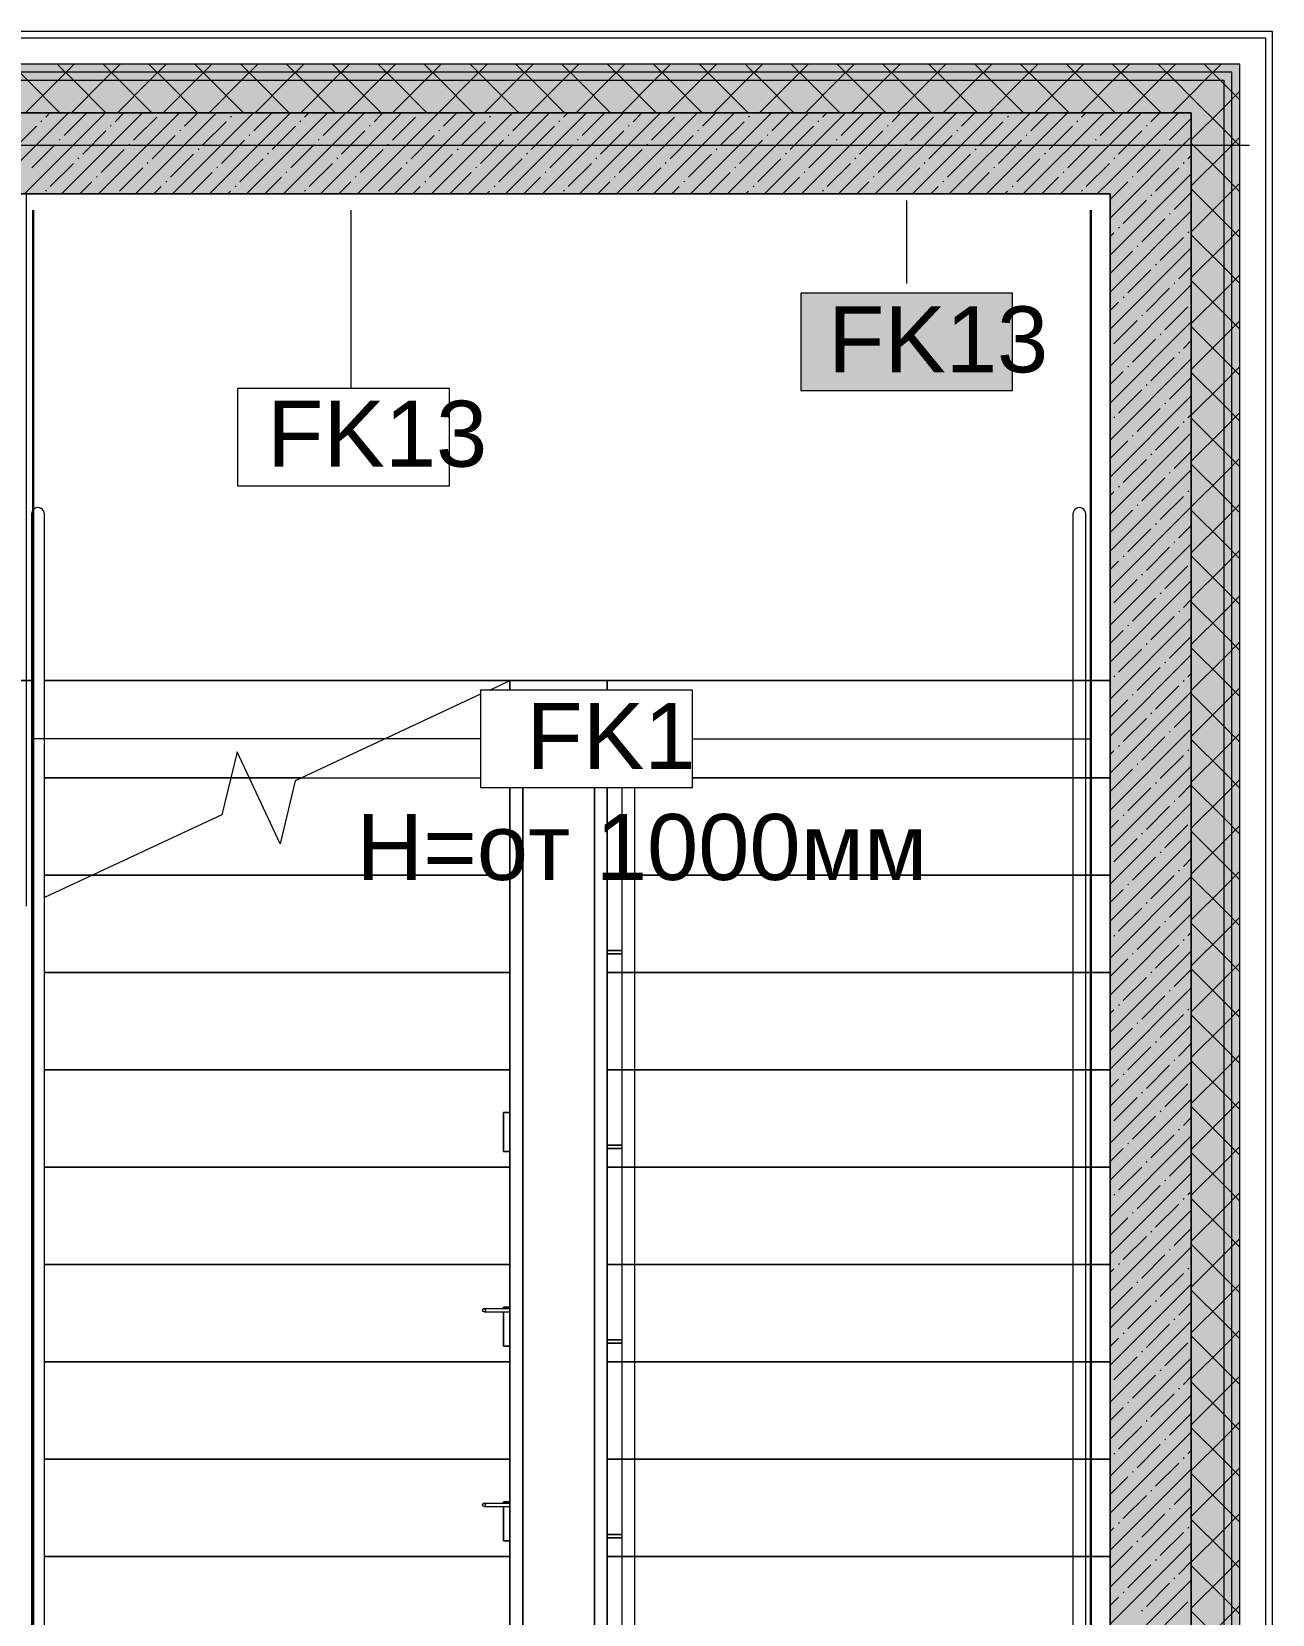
# Model space of a CAD drawing. Header units: millimetres. Extents: x -3817 to 677485, y -22715 to 103890.
# Drawn here: x 416764 to 420589, y 24391 to 29269 of the extents above; entities that cross this region are included whole.
import ezdxf

# ---------------------------------------------------------------- set-up
doc = ezdxf.new("R2010")
doc.units = ezdxf.units.MM
doc.layers.add('PDF _Геометрия', color=7, linetype='Continuous', true_color=0x1d1d1d)
doc.layers.add('PDF _Сплошная заливка', color=7, linetype='Continuous', true_color=0xffffff)
doc.layers.add('PDF _Текст', color=7, linetype='Continuous')
doc.styles.add('PDF GOST-Common', font='arial.ttf')

msp = doc.modelspace()

# ---------------------------------------------------------------- hatches: boundary and pattern name
at = {"layer": 'PDF _Сплошная заливка', "transparency": 33554559}
for points in [[(420338.6, 29119), (420438.6, 29119), (420438.6, 29169), (412189.3, 29169), (412189.3, 29119), (419613.3, 29119)], [(420438.6, 23469), (420488.6, 23469), (420488.6, 29169), (420438.6, 29169), (420438.6, 23477)], [(420338.6, 29019), (420338.6, 29119), (412189.3, 29119), (412189.3, 29019), (419613.3, 29019)], [(420088.6, 28769), (420088.6, 29019), (416688.6, 29019), (416688.6, 28769), (419613.3, 28769)], [(420338.6, 23319), (420338.6, 29019), (420088.6, 29019), (420088.6, 23469), (420308.6, 23469), (420308.6, 23319)]]:
    msp.add_hatch(color=256, dxfattribs=at).paths.add_polyline_path(points)

# ---------------------------------------------------------------- linework, layer by layer
at = {"layer": 'PDF _Геометрия', "color": 9, "lineweight": 9, "true_color": 0xc0c0c0}
msp.add_lwpolyline([(420308.6, 15547), (420308.6, 23069), (420308.6, 15974.9), (420328.6, 15974.9), (420328.6, 23069), (420588.6, 23069), (420588.6, 23319), (420588.6, 23477), (420588.6, 29269), (420568.6, 29269), (420338.6, 29269), (412189.3, 29269)], dxfattribs=at)
at = {"layer": 'PDF _Геометрия', "color": 7, "lineweight": 9}
for points in [[(420568.6, 23477), (420568.6, 29249), (420488.6, 29249), (420338.6, 29249), (412189.3, 29249)], [(420588.6, 23472), (420568.6, 23472), (420568.6, 23469), (420488.6, 23469), (420488.6, 23477), (420488.6, 29169), (420438.6, 29169), (420338.6, 29169), (412189.3, 29169)], [(420463.6, 23398), (420463.6, 29144), (412189.3, 29144)], [(412189.3, 29119), (420338.6, 29119), (420438.6, 29119), (420438.6, 23477), (420438.6, 23469), (420338.6, 23469)], [(420588.6, 23469), (420568.6, 23469), (420488.6, 23469), (420438.6, 23469), (420338.6, 23469), (420338.6, 23319), (420588.6, 23319), (420338.6, 23319), (420338.6, 23469), (420338.6, 23472), (420338.6, 23477), (420338.6, 29019), (420338.6, 23477)], [(419461.3, 28748.5), (419461.3, 28492.7)], [(417748.6, 28169), (417748.6, 28719)], [(416803.6, 23322.4), (416803.6, 27782.4), (416803, 27787.5), (416801, 27792.4), (416797.8, 27796.5), (416793.6, 27799.7), (416788.8, 27801.7), (416783.6, 27802.4), (416778.5, 27801.7), (416773.6, 27799.7), (416769.5, 27796.5), (416766.3, 27792.4), (416764.3, 27787.5), (416763.6, 27782.4), (416763.6, 23322.4)], [(420013.6, 23322.4), (420013.6, 27782.4), (420013, 27787.5), (420011, 27792.4), (420007.8, 27796.5), (420003.6, 27799.7), (419998.8, 27801.7), (419993.6, 27802.4), (419988.5, 27801.7), (419983.6, 27799.7), (419979.5, 27796.5), (419976.3, 27792.4), (419974.3, 27787.5), (419973.6, 27782.4), (419973.6, 23322.4)], [(418147.9, 27089.8), (416768.6, 27089.8)], [(418801.1, 27089.8), (420028.6, 27089.8)], [(418238.6, 23609), (418238.6, 26939.8)], [(418538.6, 23692), (418538.6, 26939.8), (418538.6, 23672), (418498.6, 23672), (418538.6, 23672), (418558.6, 23672), (418558.6, 23677.9), (418558.6, 23672), (418538.6, 23672), (418538.6, 23677.1)], [(418583.6, 26939.8), (418583.6, 23586.2), (418584.1, 23585.2), (418585.6, 23584.2), (418588, 23583.3), (418591.2, 23582.6), (418595, 23582), (418599.2, 23581.6), (418603.6, 23581.5), (418608.1, 23581.6), (418612.3, 23582), (418616.1, 23582.6), (418619.3, 23583.3), (418621.7, 23584.2), (418623.1, 23585.2), (418623.6, 23586.2), (418623.6, 26939.8)], [(418238.6, 25332.9), (418183.6, 25332.9), (418180.1, 25332.9), (418164.8, 25332.9), (418158.6, 25332.9), (418155.9, 25332.1), (418153.6, 25327.9), (418154.4, 25325.2)], [(418158.6, 25322.9), (418158.9, 25322.9), (418167.3, 25322.9), (418183.6, 25322.9), (418238.6, 25322.9)], [(418238.6, 25332.7), (418238.6, 25332.9), (418238.6, 25332.7), (418238.6, 25332.2), (418238.6, 25331.4), (418238.6, 25330.4), (418238.6, 25329.2), (418238.6, 25327.9), (418238.6, 25326.6), (418238.6, 25325.4), (418238.6, 25324.4), (418238.6, 25323.6), (418238.6, 25323.1), (418238.6, 25322.9), (418238.6, 25323.1)], [(418238.6, 24732.9), (418183.6, 24732.9), (418180.1, 24732.9), (418164.8, 24732.9), (418158.6, 24732.9), (418155.9, 24732.1), (418153.6, 24727.9), (418154.4, 24725.2)], [(418238.6, 24732.7), (418238.6, 24732.9), (418238.6, 24732.7), (418238.6, 24732.2), (418238.6, 24731.4), (418238.6, 24730.4), (418238.6, 24729.2), (418238.6, 24727.9), (418238.6, 24726.6), (418238.6, 24725.4), (418238.6, 24724.4), (418238.6, 24723.6), (418238.6, 24723.1), (418238.6, 24722.9), (418238.6, 24723.1)], [(418158.6, 24722.9), (418158.9, 24722.9), (418167.3, 24722.9), (418183.6, 24722.9), (418238.6, 24722.9)]]:
    msp.add_lwpolyline(points, dxfattribs=at)
at = {"layer": 'PDF _Геометрия', "lineweight": 9}
for points in [[(416851.3, 29019), (416751.3, 29119), (416701.3, 29169)], [(416745.5, 29019), (416845.5, 29119), (416895.5, 29169)], [(416992.7, 29019), (416892.7, 29119), (416842.7, 29169)], [(416886.9, 29019), (416986.9, 29119), (417036.9, 29169)], [(417134.1, 29019), (417034.1, 29119), (416984.1, 29169)], [(417028.3, 29019), (417128.3, 29119), (417178.3, 29169)], [(417275.5, 29019), (417175.5, 29119), (417125.5, 29169)], [(417169.7, 29019), (417269.7, 29119), (417319.7, 29169)], [(417416.9, 29019), (417316.9, 29119), (417266.9, 29169)], [(417311.1, 29019), (417411.1, 29119), (417461.1, 29169)], [(417558.4, 29019), (417458.4, 29119), (417408.4, 29169)], [(417452.6, 29019), (417552.6, 29119), (417602.6, 29169)], [(417699.8, 29019), (417599.8, 29119), (417549.8, 29169)], [(417594, 29019), (417694, 29119), (417744, 29169)], [(417841.2, 29019), (417741.2, 29119), (417691.2, 29169)], [(417735.4, 29019), (417835.4, 29119), (417885.4, 29169)], [(417982.6, 29019), (417882.6, 29119), (417832.6, 29169)], [(417876.8, 29019), (417976.8, 29119), (418026.8, 29169)], [(418124, 29019), (418024, 29119), (417974, 29169)], [(418018.2, 29019), (418118.2, 29119), (418168.2, 29169)], [(418265.5, 29019), (418165.5, 29119), (418115.5, 29169)], [(418159.7, 29019), (418259.7, 29119), (418309.7, 29169)], [(418406.9, 29019), (418306.9, 29119), (418256.9, 29169)], [(418301.1, 29019), (418401.1, 29119), (418451.1, 29169)], [(418548.3, 29019), (418448.3, 29119), (418398.3, 29169)], [(418442.5, 29019), (418542.5, 29119), (418592.5, 29169)], [(418689.7, 29019), (418589.7, 29119), (418539.7, 29169)], [(418583.9, 29019), (418683.9, 29119), (418733.9, 29169)], [(418831.2, 29019), (418731.2, 29119), (418681.2, 29169)], [(418725.4, 29019), (418825.4, 29119), (418875.4, 29169)], [(418972.6, 29019), (418872.6, 29119), (418822.6, 29169)], [(418866.8, 29019), (418966.8, 29119), (419016.8, 29169)], [(419114, 29019), (419014, 29119), (418964, 29169)], [(419008.2, 29019), (419108.2, 29119), (419158.2, 29169)], [(419255.4, 29019), (419155.4, 29119), (419105.4, 29169)], [(419149.6, 29019), (419249.6, 29119), (419299.6, 29169)], [(419396.8, 29019), (419296.8, 29119), (419246.8, 29169)], [(419291, 29019), (419391, 29119), (419441, 29169)], [(419538.3, 29019), (419438.3, 29119), (419388.3, 29169)], [(419432.5, 29019), (419532.5, 29119), (419582.5, 29169)], [(419679.7, 29019), (419579.7, 29119), (419529.7, 29169)], [(419573.9, 29019), (419673.9, 29119), (419723.9, 29169)], [(419821.1, 29019), (419721.1, 29119), (419671.1, 29169)], [(419715.3, 29019), (419815.3, 29119), (419865.3, 29169)], [(419962.5, 29019), (419862.5, 29119), (419812.5, 29169)], [(419856.7, 29019), (419956.7, 29119), (420006.7, 29169)], [(420103.9, 29019), (420003.9, 29119), (419953.9, 29169)], [(419998.1, 29019), (420098.1, 29119), (420148.1, 29169)], [(420245.4, 29019), (420145.4, 29119), (420095.4, 29169)], [(420139.6, 29019), (420239.6, 29119), (420289.6, 29169)], [(420488.6, 28917.2), (420438.6, 28967.2), (420338.6, 29067.2), (420286.8, 29119), (420236.8, 29169)], [(420281, 29019), (420338.6, 29076.7), (420381, 29119), (420431, 29169)], [(420488.6, 29058.6), (420438.6, 29108.6), (420428.2, 29119), (420378.2, 29169)], [(420338.6, 28935.2), (420438.6, 29035.2), (420488.6, 29085.2)], [(416438.6, 28580), (416688.6, 28830), (416877.6, 29019)], [(416707.5, 28905.9), (416778.8, 28977.2)], [(416741.7, 28769), (416991.7, 29019)], [(416793, 28991.4), (416795.4, 28993.8)], [(416807.3, 29005.7), (416820.6, 29019)], [(416855.7, 28769), (417105.7, 29019)], [(416864.3, 28948.7), (416934.7, 29019)], [(416969.8, 28769), (417219.8, 29019)], [(417006.9, 28977.2), (417009.3, 28979.6)], [(417021.1, 28991.4), (417048.7, 29019)], [(417078.2, 28934.4), (417149.5, 29005.7)], [(417083.8, 28769), (417333.8, 29019)], [(417197.9, 28769), (417447.9, 29019)], [(417235, 28977.2), (417276.8, 29019)], [(417292, 28920.2), (417363.3, 28991.4)], [(417311.9, 28769), (417561.9, 29019)], [(417377.5, 29005.7), (417379.9, 29008.1)], [(417426, 28769), (417676, 29019)], [(417448.8, 28962.9), (417504.9, 29019)], [(417505.9, 28905.9), (417577.1, 28977.2)], [(417540, 28769), (417790, 29019)], [(417591.4, 28991.4), (417593.8, 28993.8)], [(417605.6, 29005.7), (417618.9, 29019)], [(417654.1, 28769), (417904.1, 29019)], [(417662.7, 28948.7), (417733, 29019)], [(417768.1, 28769), (418018.1, 29019)], [(417805.2, 28977.2), (417807.6, 28979.6)], [(417819.5, 28991.4), (417847, 29019)], [(417876.5, 28934.4), (417947.8, 29005.7)], [(417882.2, 28769), (418132.2, 29019)], [(417996.2, 28769), (418246.2, 29019)], [(418033.3, 28977.2), (418075.1, 29019)], [(418090.4, 28920.2), (418161.6, 28991.4)], [(418110.3, 28769), (418360.3, 29019)], [(418175.9, 29005.7), (418178.3, 29008.1)], [(418224.3, 28769), (418474.3, 29019)], [(418247.2, 28962.9), (418303.2, 29019)], [(418304.2, 28905.9), (418375.5, 28977.2)], [(418338.4, 28769), (418588.4, 29019)], [(418389.7, 28991.4), (418392.1, 28993.8)], [(418404, 29005.7), (418417.3, 29019)], [(418452.4, 28769), (418702.4, 29019)], [(418461, 28948.7), (418531.3, 29019)], [(418566.5, 28769), (418816.5, 29019)], [(418603.6, 28977.2), (418605.9, 28979.6)], [(418617.8, 28991.4), (418645.4, 29019)], [(418674.9, 28934.4), (418746.1, 29005.7)], [(418680.5, 28769), (418930.5, 29019)], [(418794.6, 28769), (419044.6, 29019)], [(418831.7, 28977.2), (418873.5, 29019)], [(418888.7, 28920.2), (418960, 28991.4)], [(418908.6, 28769), (419158.6, 29019)], [(418974.2, 29005.7), (418976.6, 29008.1)], [(419022.7, 28769), (419272.7, 29019)], [(419045.5, 28962.9), (419101.6, 29019)], [(419102.5, 28905.9), (419173.8, 28977.2)], [(419136.7, 28769), (419386.7, 29019)], [(419188.1, 28991.4), (419190.5, 28993.8)], [(419202.3, 29005.7), (419215.6, 29019)], [(419250.8, 28769), (419500.8, 29019)], [(419259.4, 28948.7), (419329.7, 29019)], [(419364.8, 28769), (419614.8, 29019)], [(419401.9, 28977.2), (419404.3, 28979.6)], [(419416.2, 28991.4), (419443.7, 29019)], [(419473.2, 28934.4), (419544.5, 29005.7)], [(419478.9, 28769), (419728.9, 29019)], [(419592.9, 28769), (419842.9, 29019)], [(419630, 28977.2), (419671.8, 29019)], [(419687, 28920.2), (419758.3, 28991.4)], [(419707, 28769), (419957, 29019)], [(419772.6, 29005.7), (419775, 29008.1)], [(419821, 28769), (420071, 29019)], [(419843.9, 28962.9), (419899.9, 29019)], [(419900.9, 28905.9), (419972.2, 28977.2)], [(419935.1, 28769), (420088.6, 28922.6), (420185.1, 29019)], [(419986.4, 28991.4), (419988.8, 28993.8)], [(420000.7, 29005.7), (420014, 29019)], [(420049.1, 28769), (420088.6, 28808.5), (420299.1, 29019)], [(420057.7, 28948.7), (420088.6, 28979.6), (420128, 29019)], [(420200.3, 28977.2), (420202.6, 28979.6)], [(420214.5, 28991.4), (420242.1, 29019)], [(420271.5, 28934.4), (420338.6, 29001.5)], [(416850.1, 28934.4), (416852.4, 28936.8)], [(416921.4, 28891.7), (416992.6, 28962.9)], [(417135.2, 28877.4), (417206.5, 28948.7)], [(417220.7, 28962.9), (417223.1, 28965.3)], [(417349, 28863.1), (417420.3, 28934.4)], [(417434.6, 28948.7), (417436.9, 28951)], [(417648.4, 28934.4), (417650.8, 28936.8)], [(417719.7, 28891.7), (417791, 28962.9)], [(417933.5, 28877.4), (418004.8, 28948.7)], [(418019.1, 28962.9), (418021.4, 28965.3)], [(418147.4, 28863.1), (418218.7, 28934.4)], [(418232.9, 28948.7), (418235.3, 28951)], [(418446.8, 28934.4), (418449.1, 28936.8)], [(418518, 28891.7), (418589.3, 28962.9)], [(418731.9, 28877.4), (418803.2, 28948.7)], [(418817.4, 28962.9), (418819.8, 28965.3)], [(418945.7, 28863.1), (419017, 28934.4)], [(419031.3, 28948.7), (419033.6, 28951)], [(419245.1, 28934.4), (419247.5, 28936.8)], [(419316.4, 28891.7), (419387.7, 28962.9)], [(419530.2, 28877.4), (419601.5, 28948.7)], [(419615.8, 28962.9), (419618.1, 28965.3)], [(419744.1, 28863.1), (419815.4, 28934.4)], [(419829.6, 28948.7), (419832, 28951)], [(420043.4, 28934.4), (420045.8, 28936.8)], [(420088.6, 28694.5), (420338.6, 28944.5)], [(420114.7, 28891.7), (420186, 28962.9)], [(420338.6, 28793.8), (420438.6, 28893.8), (420488.6, 28943.8)], [(416764.5, 28848.9), (416835.8, 28920.2)], [(416907.1, 28877.4), (416909.5, 28879.8)], [(416978.4, 28834.6), (417049.7, 28905.9)], [(417063.9, 28920.2), (417066.3, 28922.5)], [(417192.2, 28820.4), (417263.5, 28891.7)], [(417277.8, 28905.9), (417280.1, 28908.3)], [(417491.6, 28891.7), (417494, 28894)], [(417562.9, 28848.9), (417634.2, 28920.2)], [(417705.4, 28877.4), (417707.8, 28879.8)], [(417776.7, 28834.6), (417848, 28905.9)], [(417862.3, 28920.2), (417864.6, 28922.5)], [(417990.6, 28820.4), (418061.8, 28891.7)], [(418076.1, 28905.9), (418078.5, 28908.3)], [(418289.9, 28891.7), (418292.3, 28894)], [(418361.2, 28848.9), (418432.5, 28920.2)], [(418503.8, 28877.4), (418506.2, 28879.8)], [(418575.1, 28834.6), (418646.3, 28905.9)], [(418660.6, 28920.2), (418663, 28922.5)], [(418788.9, 28820.4), (418860.2, 28891.7)], [(418874.4, 28905.9), (418876.8, 28908.3)], [(419088.3, 28891.7), (419090.7, 28894)], [(419159.6, 28848.9), (419230.8, 28920.2)], [(419302.1, 28877.4), (419304.5, 28879.8)], [(419373.4, 28834.6), (419444.7, 28905.9)], [(419458.9, 28920.2), (419461.3, 28922.5)], [(419587.3, 28820.4), (419658.5, 28891.7)], [(419672.8, 28905.9), (419675.2, 28908.3)], [(419886.6, 28891.7), (419889, 28894)], [(419957.9, 28848.9), (420029.2, 28920.2)], [(420100.5, 28877.4), (420102.8, 28879.8)], [(420171.8, 28834.6), (420243, 28905.9)], [(420257.3, 28920.2), (420259.7, 28922.5)], [(420328.6, 28877.4), (420338.6, 28887.5)], [(420488.6, 28775.7), (420438.6, 28825.7), (420338.6, 28925.7)], [(416821.6, 28791.9), (416892.8, 28863.1)], [(417035.4, 28777.6), (417106.7, 28848.9)], [(417120.9, 28863.1), (417123.3, 28865.5)], [(417254.9, 28769), (417320.5, 28834.6)], [(417334.8, 28848.9), (417337.1, 28851.3)], [(417406.1, 28806.1), (417477.3, 28877.4)], [(417548.6, 28834.6), (417551, 28837)], [(417619.9, 28791.9), (417691.2, 28863.1)], [(417833.7, 28777.6), (417905, 28848.9)], [(417919.3, 28863.1), (417921.7, 28865.5)], [(418053.2, 28769), (418118.9, 28834.6)], [(418133.1, 28848.9), (418135.5, 28851.3)], [(418204.4, 28806.1), (418275.7, 28877.4)], [(418347, 28834.6), (418349.3, 28837)], [(418418.2, 28791.9), (418489.5, 28863.1)], [(418632.1, 28777.6), (418703.4, 28848.9)], [(418717.6, 28863.1), (418720, 28865.5)], [(418851.6, 28769), (418917.2, 28834.6)], [(418931.5, 28848.9), (418933.8, 28851.3)], [(419002.7, 28806.1), (419074, 28877.4)], [(419145.3, 28834.6), (419147.7, 28837)], [(419216.6, 28791.9), (419287.9, 28863.1)], [(419430.4, 28777.6), (419501.7, 28848.9)], [(419516, 28863.1), (419518.3, 28865.5)], [(419649.9, 28769), (419715.6, 28834.6)], [(419729.8, 28848.9), (419732.2, 28851.3)], [(419801.1, 28806.1), (419872.4, 28877.4)], [(419943.7, 28834.6), (419946, 28837)], [(420014.9, 28791.9), (420086.2, 28863.1)], [(420088.6, 28580.4), (420338.6, 28830.4)], [(420228.8, 28777.6), (420300.1, 28848.9)], [(420314.3, 28863.1), (420316.7, 28865.5)], [(416912.8, 28769), (416949.9, 28806.1)], [(416964.1, 28820.4), (416966.5, 28822.7)], [(417140.9, 28769), (417163.7, 28791.9)], [(417178, 28806.1), (417180.3, 28808.5)], [(417391.8, 28791.9), (417394.2, 28794.2)], [(417483, 28769), (417534.4, 28820.4)], [(417711.1, 28769), (417748.2, 28806.1)], [(417762.5, 28820.4), (417764.8, 28822.7)], [(417939.2, 28769), (417962, 28791.9)], [(417976.3, 28806.1), (417978.7, 28808.5)], [(418190.1, 28791.9), (418192.5, 28794.2)], [(418281.3, 28769), (418332.7, 28820.4)], [(418509.4, 28769), (418546.6, 28806.1)], [(418560.8, 28820.4), (418563.2, 28822.7)], [(418737.5, 28769), (418760.4, 28791.9)], [(418774.7, 28806.1), (418777, 28808.5)], [(418988.5, 28791.9), (418990.9, 28794.2)], [(419079.7, 28769), (419131.1, 28820.4)], [(419307.8, 28769), (419344.9, 28806.1)], [(419359.2, 28820.4), (419361.5, 28822.7)], [(419535.9, 28769), (419558.7, 28791.9)], [(419573, 28806.1), (419575.4, 28808.5)], [(419786.8, 28791.9), (419789.2, 28794.2)], [(419878, 28769), (419929.4, 28820.4)], [(420088.6, 28751.5), (420143.2, 28806.1)], [(420157.5, 28820.4), (420159.9, 28822.7)], [(420338.6, 28652.4), (420438.6, 28752.4), (420488.6, 28802.4)], [(420488.6, 28634.3), (420438.6, 28684.3), (420338.6, 28784.3)], [(416807.3, 28777.6), (416809.7, 28780)], [(417368.9, 28769), (417377.5, 28777.6)], [(417605.6, 28777.6), (417608, 28780)], [(418167.3, 28769), (418175.9, 28777.6)], [(418404, 28777.6), (418406.4, 28780)], [(418965.6, 28769), (418974.2, 28777.6)], [(419202.3, 28777.6), (419204.7, 28780)], [(419764, 28769), (419772.6, 28777.6)], [(420000.7, 28777.6), (420003.1, 28780)], [(420129, 28677.8), (420200.3, 28749.1)], [(420214.5, 28763.3), (420216.9, 28765.7)], [(420285.8, 28720.6), (420338.6, 28773.4)], [(420088.6, 28466.4), (420338.6, 28716.4)], [(420186, 28620.8), (420257.3, 28692.1)], [(420271.5, 28706.3), (420273.9, 28708.7)], [(420088.6, 28637.5), (420100.5, 28649.3)], [(420114.7, 28663.6), (420117.1, 28665.9)], [(420243, 28563.8), (420314.3, 28635)], [(420328.6, 28649.3), (420330.9, 28651.7)], [(420338.6, 28511), (420438.6, 28611), (420488.6, 28661)], [(420488.6, 28492.9), (420438.6, 28542.9), (420338.6, 28642.9)], [(420088.6, 28352.3), (420338.6, 28602.3)], [(420088.6, 28523.4), (420157.5, 28592.3)], [(420171.8, 28606.5), (420174.1, 28608.9)], [(420228.8, 28549.5), (420231.1, 28551.9)], [(420300.1, 28506.7), (420338.6, 28545.3)], [(420143.2, 28464), (420214.5, 28535.2)], [(420285.8, 28492.5), (420288.2, 28494.8)], [(420338.6, 28369.5), (420438.6, 28469.5), (420488.6, 28519.5)], [(420488.6, 28351.5), (420438.6, 28401.5), (420338.6, 28501.5)], [(420088.6, 28238.3), (420338.6, 28488.3)], [(420129, 28449.7), (420131.4, 28452.1)], [(420200.3, 28406.9), (420271.5, 28478.2)], [(420088.6, 28409.4), (420114.7, 28435.5)], [(420186, 28392.7), (420188.4, 28395.1)], [(420257.3, 28349.9), (420328.6, 28421.2)], [(420088.6, 28124.2), (420338.6, 28374.2)], [(420100.5, 28307.1), (420171.8, 28378.4)], [(420338.6, 28228.1), (420438.6, 28328.1), (420488.6, 28378.1)], [(420488.6, 28210), (420438.6, 28260), (420338.6, 28360)], [(420157.5, 28250.1), (420228.8, 28321.4)], [(420243, 28335.7), (420245.4, 28338)], [(420314.3, 28292.9), (420338.6, 28317.2)], [(420088.6, 28010.2), (420338.6, 28260.2)], [(420214.5, 28193.1), (420285.8, 28264.4)], [(420300.1, 28278.6), (420302.4, 28281)], [(420088.6, 28181.3), (420129, 28221.6)], [(420143.2, 28235.9), (420145.6, 28238.2)], [(420271.5, 28136.1), (420338.6, 28203.2)], [(420338.6, 28086.7), (420438.6, 28186.7), (420488.6, 28236.7)], [(420488.6, 28068.6), (420438.6, 28118.6), (420338.6, 28218.6)], [(420114.7, 28093.3), (420186, 28164.6)], [(420200.3, 28178.8), (420202.6, 28181.2)], [(420088.6, 27896.1), (420338.6, 28146.1)], [(420171.8, 28036.3), (420243, 28107.6)], [(420257.3, 28121.8), (420259.7, 28124.2)], [(420100.5, 28079), (420102.8, 28081.4)], [(420228.8, 27979.3), (420300.1, 28050.5)], [(420314.3, 28064.8), (420316.7, 28067.2)], [(420328.6, 28079), (420338.6, 28089.1)], [(420338.6, 27945.3), (420438.6, 28045.3), (420488.6, 28095.3)], [(420488.6, 27927.2), (420438.6, 27977.2), (420338.6, 28077.2)], [(420088.6, 27782.1), (420338.6, 28032.1)], [(420088.6, 27953.2), (420143.2, 28007.8)], [(420157.5, 28022), (420159.9, 28024.4)], [(420214.5, 27965), (420216.9, 27967.4)], [(420285.8, 27922.2), (420338.6, 27975.1)], [(420338.6, 27803.9), (420438.6, 27903.9), (420488.6, 27953.9)], [(420088.6, 27668), (420338.6, 27918)], [(420129, 27879.5), (420200.3, 27950.7)], [(420271.5, 27908), (420273.9, 27910.3)], [(420488.6, 27785.8), (420438.6, 27835.8), (420338.6, 27935.8)], [(420114.7, 27865.2), (420117.1, 27867.6)], [(420186, 27822.4), (420257.3, 27893.7)], [(420088.6, 27839.1), (420100.5, 27851)], [(420171.8, 27808.2), (420174.1, 27810.6)], [(420243, 27765.4), (420314.3, 27836.7)], [(420328.6, 27851), (420330.9, 27853.3)], [(420338.6, 27662.4), (420438.6, 27762.4), (420488.6, 27812.4)], [(420088.6, 27554), (420338.6, 27804)], [(420088.6, 27725.1), (420157.5, 27793.9)], [(420488.6, 27644.4), (420438.6, 27694.4), (420338.6, 27794.4)], [(420143.2, 27665.6), (420214.5, 27736.9)], [(420228.8, 27751.2), (420231.1, 27753.5)], [(420300.1, 27708.4), (420338.6, 27747)], [(420088.6, 27439.9), (420338.6, 27689.9)], [(420200.3, 27608.6), (420271.5, 27679.9)], [(420285.8, 27694.1), (420288.2, 27696.5)], [(420338.6, 27521), (420438.6, 27621), (420488.6, 27671)], [(420088.6, 27611), (420114.7, 27637.1)], [(420129, 27651.4), (420131.4, 27653.7)], [(420257.3, 27551.6), (420328.6, 27622.9)], [(420488.6, 27502.9), (420438.6, 27552.9), (420338.6, 27652.9)], [(420088.6, 27325.9), (420338.6, 27575.9)], [(420100.5, 27508.8), (420171.8, 27580.1)], [(420186, 27594.3), (420188.4, 27596.7)], [(420157.5, 27451.8), (420228.8, 27523.1)], [(420243, 27537.3), (420245.4, 27539.7)], [(420314.3, 27494.5), (420338.6, 27518.9)], [(420338.6, 27379.6), (420438.6, 27479.6), (420488.6, 27529.6)], [(420214.5, 27394.8), (420285.8, 27466)], [(420300.1, 27480.3), (420302.4, 27482.7)], [(420488.6, 27361.5), (420438.6, 27411.5), (420338.6, 27511.5)], [(420088.6, 27211.8), (420338.6, 27461.8)], [(420088.6, 27382.9), (420129, 27423.3)], [(420143.2, 27437.5), (420145.6, 27439.9)], [(420200.3, 27380.5), (420202.6, 27382.9)], [(420271.5, 27337.7), (420338.6, 27404.8)], [(420338.6, 27238.2), (420438.6, 27338.2), (420488.6, 27388.2)], [(420488.6, 27220.1), (420438.6, 27270.1), (420338.6, 27370.1)], [(420088.6, 27097.8), (420338.6, 27347.8)], [(420114.7, 27295), (420186, 27366.2)], [(420257.3, 27323.5), (420259.7, 27325.8)], [(420100.5, 27280.7), (420102.8, 27283.1)], [(420171.8, 27237.9), (420243, 27309.2)], [(420328.6, 27280.7), (420338.6, 27290.8)], [(420088.6, 26983.7), (420338.6, 27233.7)], [(420157.5, 27223.7), (420159.9, 27226.1)], [(420228.8, 27180.9), (420300.1, 27252.2)], [(420314.3, 27266.4), (420316.7, 27268.8)], [(420338.6, 27096.8), (420438.6, 27196.8), (420488.6, 27246.8)], [(420488.6, 27078.7), (420438.6, 27128.7), (420338.6, 27228.7)], [(420088.6, 27154.8), (420143.2, 27209.4)], [(420285.8, 27123.9), (420338.6, 27176.7)], [(420129, 27081.1), (420200.3, 27152.4)], [(420214.5, 27166.7), (420216.9, 27169)], [(420088.6, 26869.7), (420338.6, 27119.7)], [(420186, 27024.1), (420257.3, 27095.4)], [(420271.5, 27109.6), (420273.9, 27112)], [(420338.6, 26955.3), (420438.6, 27055.3), (420488.6, 27105.3)], [(420488.6, 26937.3), (420438.6, 26987.3), (420338.6, 27087.3)], [(420088.6, 27040.8), (420100.5, 27052.6)], [(420114.7, 27066.9), (420117.1, 27069.2)], [(420243, 26967.1), (420314.3, 27038.4)], [(420328.6, 27052.6), (420330.9, 27055)], [(420088.6, 26755.6), (420338.6, 27005.6)], [(420088.6, 26926.7), (420157.5, 26995.6)], [(420171.8, 27009.8), (420174.1, 27012.2)], [(420143.2, 26867.3), (420214.5, 26938.6)], [(420228.8, 26952.8), (420231.1, 26955.2)], [(420300.1, 26910), (420338.6, 26948.6)], [(420338.6, 26813.9), (420438.6, 26913.9), (420488.6, 26963.9)], [(420488.6, 26795.8), (420438.6, 26845.8), (420338.6, 26945.8)], [(420088.6, 26641.6), (420338.6, 26891.6)], [(420200.3, 26810.3), (420271.5, 26881.5)], [(420285.8, 26895.8), (420288.2, 26898.2)], [(420088.6, 26812.7), (420114.7, 26838.8)], [(420129, 26853), (420131.4, 26855.4)], [(420100.5, 26710.5), (420171.8, 26781.7)], [(420186, 26796), (420188.4, 26798.4)], [(420257.3, 26753.2), (420328.6, 26824.5)], [(420338.6, 26672.5), (420438.6, 26772.5), (420488.6, 26822.5)], [(420488.6, 26654.4), (420438.6, 26704.4), (420338.6, 26804.4)], [(420088.6, 26527.5), (420338.6, 26777.5)], [(420243, 26739), (420245.4, 26741.3)], [(420157.5, 26653.4), (420228.8, 26724.7)], [(420300.1, 26681.9), (420302.4, 26684.3)], [(420314.3, 26696.2), (420338.6, 26720.5)], [(420088.6, 26413.5), (420338.6, 26663.5)], [(420143.2, 26639.2), (420145.6, 26641.5)], [(420214.5, 26596.4), (420285.8, 26667.7)], [(420338.6, 26531.1), (420438.6, 26631.1), (420488.6, 26681.1)], [(420488.6, 26513), (420438.6, 26563), (420338.6, 26663)], [(420088.6, 26584.6), (420129, 26624.9)], [(420271.5, 26539.4), (420338.6, 26606.5)], [(420088.6, 26299.5), (420338.6, 26549.5)], [(420114.7, 26496.6), (420186, 26567.9)], [(420200.3, 26582.2), (420202.6, 26584.5)], [(420338.6, 26389.6), (420438.6, 26489.6), (420488.6, 26539.6)], [(420171.8, 26439.6), (420243, 26510.9)], [(420257.3, 26525.1), (420259.7, 26527.5)], [(420328.6, 26482.4), (420338.6, 26492.4)], [(420488.6, 26371.6), (420438.6, 26421.6), (420338.6, 26521.6)], [(420100.5, 26482.4), (420102.8, 26484.7)], [(420228.8, 26382.6), (420300.1, 26453.8)], [(420314.3, 26468.1), (420316.7, 26470.5)], [(420088.6, 26185.4), (420338.6, 26435.4)], [(420088.6, 26356.5), (420143.2, 26411.1)], [(420157.5, 26425.3), (420159.9, 26427.7)], [(420338.6, 26248.2), (420438.6, 26348.2), (420488.6, 26398.2)], [(420129, 26282.8), (420200.3, 26354.1)], [(420214.5, 26368.3), (420216.9, 26370.7)], [(420285.8, 26325.5), (420338.6, 26378.4)], [(420488.6, 26230.2), (420438.6, 26280.1), (420338.6, 26380.2)], [(420088.6, 26071.4), (420338.6, 26321.4)], [(420186, 26225.7), (420257.3, 26297)], [(420271.5, 26311.3), (420273.9, 26313.7)], [(420088.6, 26242.4), (420100.5, 26254.3)], [(420114.7, 26268.5), (420117.1, 26270.9)], [(420328.6, 26254.3), (420330.9, 26256.6)], [(420338.6, 26106.8), (420438.6, 26206.8), (420488.6, 26256.8)], [(420088.6, 25957.3), (420338.6, 26207.3)], [(420088.6, 26128.4), (420157.5, 26197.2)], [(420171.8, 26211.5), (420174.1, 26213.9)], [(420243, 26168.7), (420314.3, 26240)], [(420488.6, 26088.7), (420438.6, 26138.7), (420338.6, 26238.7)], [(420228.8, 26154.5), (420231.1, 26156.8)], [(420300.1, 26111.7), (420338.6, 26150.3)], [(420143.2, 26068.9), (420214.5, 26140.2)], [(420285.8, 26097.4), (420288.2, 26099.8)], [(420338.6, 25965.4), (420438.6, 26065.4), (420488.6, 26115.4)], [(420088.6, 25843.3), (420338.6, 26093.3)], [(420129, 26054.7), (420131.4, 26057)], [(420200.3, 26011.9), (420271.5, 26083.2)], [(420488.6, 25947.3), (420438.6, 25997.3), (420338.6, 26097.3)], [(420088.6, 26014.3), (420114.7, 26040.4)], [(420257.3, 25954.9), (420328.6, 26026.2)], [(420088.6, 25729.2), (420338.6, 25979.2)], [(420100.5, 25912.1), (420171.8, 25983.4)], [(420186, 25997.7), (420188.4, 26000)], [(420338.6, 25824), (420438.6, 25924), (420488.6, 25974)], [(420488.6, 25805.9), (420438.6, 25855.9), (420338.6, 25955.9)], [(420157.5, 25855.1), (420228.8, 25926.4)], [(420243, 25940.6), (420245.4, 25943)], [(420314.3, 25897.9), (420338.6, 25922.2)], [(420088.6, 25615.2), (420338.6, 25865.2)], [(420214.5, 25798.1), (420285.8, 25869.3)], [(420300.1, 25883.6), (420302.4, 25886)], [(420088.6, 25786.2), (420129, 25826.6)], [(420143.2, 25840.8), (420145.6, 25843.2)], [(420271.5, 25741), (420338.6, 25808.1)], [(420338.6, 25682.5), (420438.6, 25782.5), (420488.6, 25832.5)], [(420488.6, 25664.5), (420438.6, 25714.5), (420338.6, 25814.5)], [(420114.7, 25698.3), (420186, 25769.6)], [(420200.3, 25783.8), (420202.6, 25786.2)], [(420088.6, 25501.1), (420338.6, 25751.1)], [(420171.8, 25641.2), (420243, 25712.5)], [(420257.3, 25726.8), (420259.7, 25729.2)], [(420100.5, 25684), (420102.8, 25686.4)], [(420314.3, 25669.8), (420316.7, 25672.1)], [(420328.6, 25684), (420338.6, 25694.1)], [(420338.6, 25541.1), (420438.6, 25641.1), (420488.6, 25691.1)], [(420488.6, 25523), (420438.6, 25573), (420338.6, 25673)], [(420088.6, 25387.1), (420338.6, 25637.1)], [(420088.6, 25558.1), (420143.2, 25612.7)], [(420157.5, 25627), (420159.9, 25629.4)], [(420228.8, 25584.2), (420300.1, 25655.5)], [(420214.5, 25570), (420216.9, 25572.3)], [(420285.8, 25527.2), (420338.6, 25580)], [(420088.6, 25273), (420338.6, 25523)], [(420129, 25484.4), (420200.3, 25555.7)], [(420271.5, 25512.9), (420273.9, 25515.3)], [(420338.6, 25399.7), (420438.6, 25499.7), (420488.6, 25549.7)], [(420488.6, 25381.6), (420438.6, 25431.6), (420338.6, 25531.6)], [(420114.7, 25470.2), (420117.1, 25472.5)], [(420186, 25427.4), (420257.3, 25498.7)], [(420088.6, 25444.1), (420100.5, 25455.9)], [(420171.8, 25413.1), (420174.1, 25415.5)], [(420243, 25370.4), (420314.3, 25441.7)], [(420328.6, 25455.9), (420330.9, 25458.3)], [(420088.6, 25159), (420338.6, 25409)], [(420088.6, 25330), (420157.5, 25398.9)], [(420338.6, 25258.3), (420438.6, 25358.3), (420488.6, 25408.3)], [(420488.6, 25240.2), (420438.6, 25290.2), (420338.6, 25390.2)], [(420143.2, 25270.6), (420214.5, 25341.9)], [(420228.8, 25356.1), (420231.1, 25358.5)], [(420300.1, 25313.4), (420338.6, 25351.9)], [(420088.6, 25044.9), (420338.6, 25294.9)], [(420200.3, 25213.6), (420271.5, 25284.8)], [(420285.8, 25299.1), (420288.2, 25301.5)], [(420088.6, 25216), (420114.7, 25242.1)], [(420129, 25256.3), (420131.4, 25258.7)], [(420257.3, 25156.5), (420328.6, 25227.8)], [(420338.6, 25116.9), (420438.6, 25216.9), (420488.6, 25266.9)], [(420488.6, 25098.8), (420438.6, 25148.8), (420338.6, 25248.8)], [(420088.6, 24930.9), (420338.6, 25180.9)], [(420100.5, 25113.8), (420171.8, 25185)], [(420186, 25199.3), (420188.4, 25201.7)], [(420157.5, 25056.7), (420228.8, 25128)], [(420243, 25142.3), (420245.4, 25144.7)], [(420314.3, 25099.5), (420338.6, 25123.8)], [(420338.6, 24975.4), (420438.6, 25075.4), (420488.6, 25125.4)], [(420300.1, 25085.3), (420302.4, 25087.6)], [(420488.6, 24957.4), (420438.6, 25007.4), (420338.6, 25107.4)], [(420088.6, 24816.8), (420338.6, 25066.8)], [(420088.6, 24987.9), (420129, 25028.2)], [(420143.2, 25042.5), (420145.6, 25044.9)], [(420214.5, 24999.7), (420285.8, 25071)], [(420200.3, 24985.5), (420202.6, 24987.8)], [(420271.5, 24942.7), (420338.6, 25009.8)], [(420338.6, 24834), (420438.6, 24934), (420488.6, 24984)], [(420088.6, 24702.8), (420338.6, 24952.8)], [(420114.7, 24899.9), (420186, 24971.2)], [(420257.3, 24928.4), (420259.7, 24930.8)], [(420488.6, 24815.9), (420438.6, 24865.9), (420338.6, 24965.9)], [(420100.5, 24885.7), (420102.8, 24888)], [(420171.8, 24842.9), (420243, 24914.2)], [(420328.6, 24885.7), (420338.6, 24895.7)], [(420088.6, 24588.7), (420338.6, 24838.7)], [(420157.5, 24828.6), (420159.9, 24831)], [(420228.8, 24785.9), (420300.1, 24857.2)], [(420314.3, 24871.4), (420316.7, 24873.8)], [(420338.6, 24692.6), (420438.6, 24792.6), (420488.6, 24842.6)], [(420088.6, 24759.8), (420143.2, 24814.4)], [(420285.8, 24728.9), (420338.6, 24781.7)], [(420488.6, 24674.5), (420438.6, 24724.5), (420338.6, 24824.5)], [(420129, 24686.1), (420200.3, 24757.4)], [(420214.5, 24771.6), (420216.9, 24774)], [(420088.6, 24474.7), (420338.6, 24724.7)], [(420186, 24629.1), (420257.3, 24700.3)], [(420271.5, 24714.6), (420273.9, 24717)], [(420338.6, 24551.2), (420438.6, 24651.2), (420488.6, 24701.2)], [(420088.6, 24645.7), (420100.5, 24657.6)], [(420114.7, 24671.8), (420117.1, 24674.2)], [(420243, 24572), (420314.3, 24643.3)], [(420328.6, 24657.6), (420330.9, 24659.9)], [(420488.6, 24533.1), (420438.6, 24583.1), (420338.6, 24683.1)], [(420088.6, 24360.6), (420338.6, 24610.6)], [(420088.6, 24531.7), (420157.5, 24600.5)], [(420171.8, 24614.8), (420174.1, 24617.2)], [(420143.2, 24472.2), (420214.5, 24543.5)], [(420228.8, 24557.8), (420231.1, 24560.1)], [(420300.1, 24515), (420338.6, 24553.6)], [(420338.6, 24409.7), (420438.6, 24509.7), (420488.6, 24559.7)], [(420488.6, 24391.7), (420438.6, 24441.7), (420338.6, 24541.7)], [(420088.6, 24246.6), (420338.6, 24496.6)], [(420285.8, 24500.8), (420288.2, 24503.1)], [(420088.6, 24417.6), (420114.7, 24443.7)], [(420129, 24458), (420131.4, 24460.4)], [(420200.3, 24415.2), (420271.5, 24486.5)], [(420186, 24401), (420188.4, 24403.3)], [(420257.3, 24358.2), (420328.6, 24429.5)], [(420338.6, 24268.3), (420438.6, 24368.3), (420488.6, 24418.3)], [(420488.6, 24250.3), (420438.6, 24300.3), (420338.6, 24400.3)]]:
    msp.add_lwpolyline(points, dxfattribs=at)
at = {"layer": 'PDF _Геометрия', "color": 9, "lineweight": 9, "true_color": 0xc0c0c0}
for points in [[(420338.6, 29019), (420088.6, 29019), (416688.6, 29019), (416438.6, 29019), (412248.6, 29019), (412189.3, 29019)], [(420088.6, 28769), (420088.6, 23319), (420088.6, 23069), (420088.6, 19769), (416688.6, 19769), (416688.6, 28769)]]:
    msp.add_lwpolyline(points, close=True, dxfattribs=at)
at = {"layer": 'PDF _Геометрия', "color": 253, "lineweight": 9, "true_color": 0xaaaaaa}
for points in [[(415957.7, 28919), (418018.6, 28919), (420518.6, 28919)], [(416748.2, 26574), (416748.2, 26669), (416748.2, 26969), (416748.2, 27269), (416763.6, 27269), (416748.2, 27269), (416748.2, 28769), (420088.6, 28769), (416688.6, 28769), (416688.6, 27269), (416763.6, 27269), (416688.6, 27269), (416688.6, 26546.2), (416688.6, 26369), (416688.6, 26069), (416688.6, 25769), (416688.6, 25469), (416688.6, 25169), (416688.6, 24869), (416688.6, 24569), (416688.6, 24269)], [(418176, 27239.8), (418238.6, 27269), (418538.6, 27269), (420088.6, 27269), (418538.6, 27269), (418238.6, 27269), (416803.6, 27269), (418238.6, 27269), (418238.6, 27239.8), (418238.6, 27269), (416803.6, 27269), (418238.6, 27269)], [(418538.6, 26702.2), (418538.6, 26939.8), (418538.6, 23369), (420088.6, 23369), (420088.6, 27269), (420088.6, 26969), (420088.6, 26669), (420088.6, 26369), (420088.6, 26069), (420088.6, 25769), (420088.6, 25469), (420088.6, 25169), (420088.6, 24869), (420088.6, 24569), (420088.6, 24269), (420013.6, 24269)], [(418147.9, 27226.7), (417576.9, 26960.4), (417529.7, 26766), (417397.6, 27049.2), (417350.3, 26854.8), (416803.6, 26599.9)], [(417435, 26969), (417595.3, 26969)], [(417435, 26969), (417595.3, 26969)], [(417595.3, 26969), (418147.9, 26969)], [(417595.3, 26969), (418147.9, 26969)], [(418238.6, 26939.8), (418238.6, 26669), (418238.6, 26369), (418238.6, 26069), (418238.6, 25769), (418238.6, 25469), (418238.6, 25169), (418238.6, 24869), (418238.6, 24569), (418238.6, 24269), (418238.6, 23969), (418193.3, 23969), (418238.6, 23969), (418238.6, 23669), (418238.6, 23437.9), (418238.6, 23609)], [(418538.6, 26669), (420088.6, 26669), (418538.6, 26669), (418583.6, 26669), (418538.6, 26669), (418538.6, 26441.3)], [(418538.6, 26369), (420088.6, 26369), (418538.6, 26369), (418584.1, 26369), (418538.6, 26369), (418538.6, 26180.5)], [(418538.6, 26069), (420088.6, 26069), (418538.6, 26069), (418584.1, 26069), (418538.6, 26069), (418538.6, 25836.8)], [(418538.6, 25827.1), (418538.6, 25789.2)], [(418538.6, 25769), (420088.6, 25769), (418538.6, 25769), (418584.1, 25769), (418538.6, 25769), (418538.6, 25528.3)], [(418538.6, 25469), (420088.6, 25469), (418538.6, 25469), (418584.1, 25469), (418538.6, 25469), (418538.6, 25267.5)], [(418538.6, 25169), (420088.6, 25169), (418538.6, 25169), (418584.1, 25169), (418538.6, 25169), (418538.6, 24876.2)], [(418538.6, 24869), (420088.6, 24869), (418538.6, 24869), (418584.1, 24869), (418538.6, 24869), (418538.6, 24636.8)], [(418538.6, 24627.1), (418538.6, 24615.3)], [(418584.4, 24269), (418538.6, 24269), (418538.6, 24569), (418584.5, 24569), (418538.6, 24569), (420088.6, 24569), (418538.6, 24569)]]:
    msp.add_lwpolyline(points, dxfattribs=at)
for points in [[(420088.6, 28769), (420088.6, 27269), (420013.6, 27269), (420088.6, 27269)], [(418538.6, 27239.8), (418538.6, 27269), (419973.6, 27269), (418538.6, 27269)], [(417378.1, 26969), (416803.6, 26969)], [(417435, 26969), (417378.1, 26969), (416803.6, 26969), (417378.1, 26969)], [(417595.3, 26969), (417435, 26969)], [(418801.1, 26969), (419973.6, 26969)], [(418801.1, 26969), (420088.6, 26969)], [(420013.6, 26969), (420088.6, 26969)], [(416951.9, 26669), (416803.6, 26669)], [(418238.6, 26669), (416951.9, 26669), (416803.6, 26669), (416951.9, 26669)], [(418623.6, 26669), (419973.6, 26669)], [(420013.6, 26669), (420088.6, 26669)], [(418238.6, 26369), (416803.6, 26369)], [(418623.1, 26369), (419973.6, 26369)], [(420013.6, 26369), (420088.6, 26369)], [(418238.6, 26069), (416803.6, 26069)], [(418623.1, 26069), (419973.6, 26069)], [(420013.6, 26069), (420088.6, 26069)], [(418238.6, 25769), (416803.6, 25769)], [(418623.1, 25769), (419973.6, 25769)], [(420013.6, 25769), (420088.6, 25769)], [(418238.6, 25469), (416803.6, 25469)], [(418623.1, 25469), (419973.6, 25469)], [(420013.6, 25469), (420088.6, 25469)], [(418238.6, 25169), (416803.6, 25169)], [(418623.1, 25169), (419973.6, 25169)], [(420013.6, 25169), (420088.6, 25169)], [(418238.6, 24869), (416803.6, 24869)], [(418623.1, 24869), (419973.6, 24869)], [(420013.6, 24869), (420088.6, 24869)], [(418238.6, 24569), (416803.6, 24569)], [(418622.7, 24569), (419973.6, 24569)], [(420013.6, 24569), (420088.6, 24569)]]:
    msp.add_lwpolyline(points, close=True, dxfattribs=at)
at = {"layer": 'PDF _Геометрия', "color": 231, "lineweight": 30, "true_color": 0xff80c0}
for points in [[(416768.6, 28719), (416768.6, 19869)], [(420028.6, 19869), (420028.6, 28719)]]:
    msp.add_lwpolyline(points, dxfattribs=at)
at = {"layer": 'PDF _Геометрия', "color": 7, "lineweight": 9}
for points in [[(419787.9, 28462.6), (419134.7, 28462.6), (419134.7, 28162.6), (419787.9, 28162.6)], [(418051.8, 28169), (417398.6, 28169), (417398.6, 27869), (418051.8, 27869)], [(418801.1, 27239.8), (418147.9, 27239.8), (418147.9, 26939.8), (418801.1, 26939.8)], [(418278.6, 26939.8), (418278.6, 23609), (418278.6, 23629)], [(418498.6, 23692), (418498.6, 23672), (418498.6, 26939.8)], [(418538.6, 26437), (418584.1, 26437)], [(418584.1, 26427), (418538.6, 26427)], [(418218.6, 25817.9), (418218.6, 25937.9), (418238.6, 25937.9), (418238.6, 25817.9), (418218.6, 25817.9), (418238.6, 25817.9), (418238.6, 25937.9), (418218.6, 25937.9)], [(418538.6, 25837), (418584.1, 25837)], [(418584.1, 25827), (418538.6, 25827)], [(418218.6, 25331.9), (418218.6, 25337.9), (418238.6, 25337.9), (418238.6, 25217.9), (418218.6, 25217.9), (418238.6, 25217.9), (418238.6, 25337.9), (418218.6, 25337.9)], [(418218.6, 25217.9), (418218.6, 25323.8)], [(418538.6, 25237), (418584.1, 25237)], [(418584.1, 25227), (418538.6, 25227)], [(418218.6, 24731.9), (418218.6, 24737.9), (418238.6, 24737.9), (418238.6, 24617.9), (418218.6, 24617.9), (418238.6, 24617.9), (418238.6, 24737.9), (418218.6, 24737.9)], [(418218.6, 24617.9), (418218.6, 24723.8)], [(418538.6, 24637), (418584.1, 24637)], [(418584.6, 24627), (418538.6, 24627)]]:
    msp.add_lwpolyline(points, close=True, dxfattribs=at)
for centre in [(418158.6, 25327.9), (418158.6, 24727.9)]:
    msp.add_circle(centre, 5, dxfattribs=at)
at = {"layer": 'PDF _Сплошная заливка', "lineweight": 35, "transparency": 33554559}
msp.add_solid([(420438.6, 23469), (420438.6, 29119), (420338.6, 23469), (420338.6, 29119)], dxfattribs=at)
at = {"layer": 'PDF _Сплошная заливка', "lineweight": 9, "transparency": 33554559}
msp.add_solid([(419787.9, 28462.6), (419134.7, 28462.6), (419787.9, 28162.6), (419134.7, 28162.6)], dxfattribs=at)

# ---------------------------------------------------------------- texts
at = {"layer": 'PDF _Текст', "insert": (419219.3, 28319.2), "char_height": 203.2, "attachment_point": 4, "style": 'PDF GOST-Common'}
msp.add_mtext('FK13', dxfattribs=at)
at = {"layer": 'PDF _Текст', "color": 250, "true_color": 0x3c3c3c, "char_height": 203.2, "attachment_point": 4, "style": 'PDF GOST-Common'}
for s, insert in [('FK13', (417490.1, 28028.4)), ('FK1', (418289.6, 27098.4)), ('Н=от 1000мм', (417765.7, 26754.5))]:
    msp.add_mtext(s, dxfattribs=dict(at, insert=insert))

doc.saveas('drawing.dxf')
